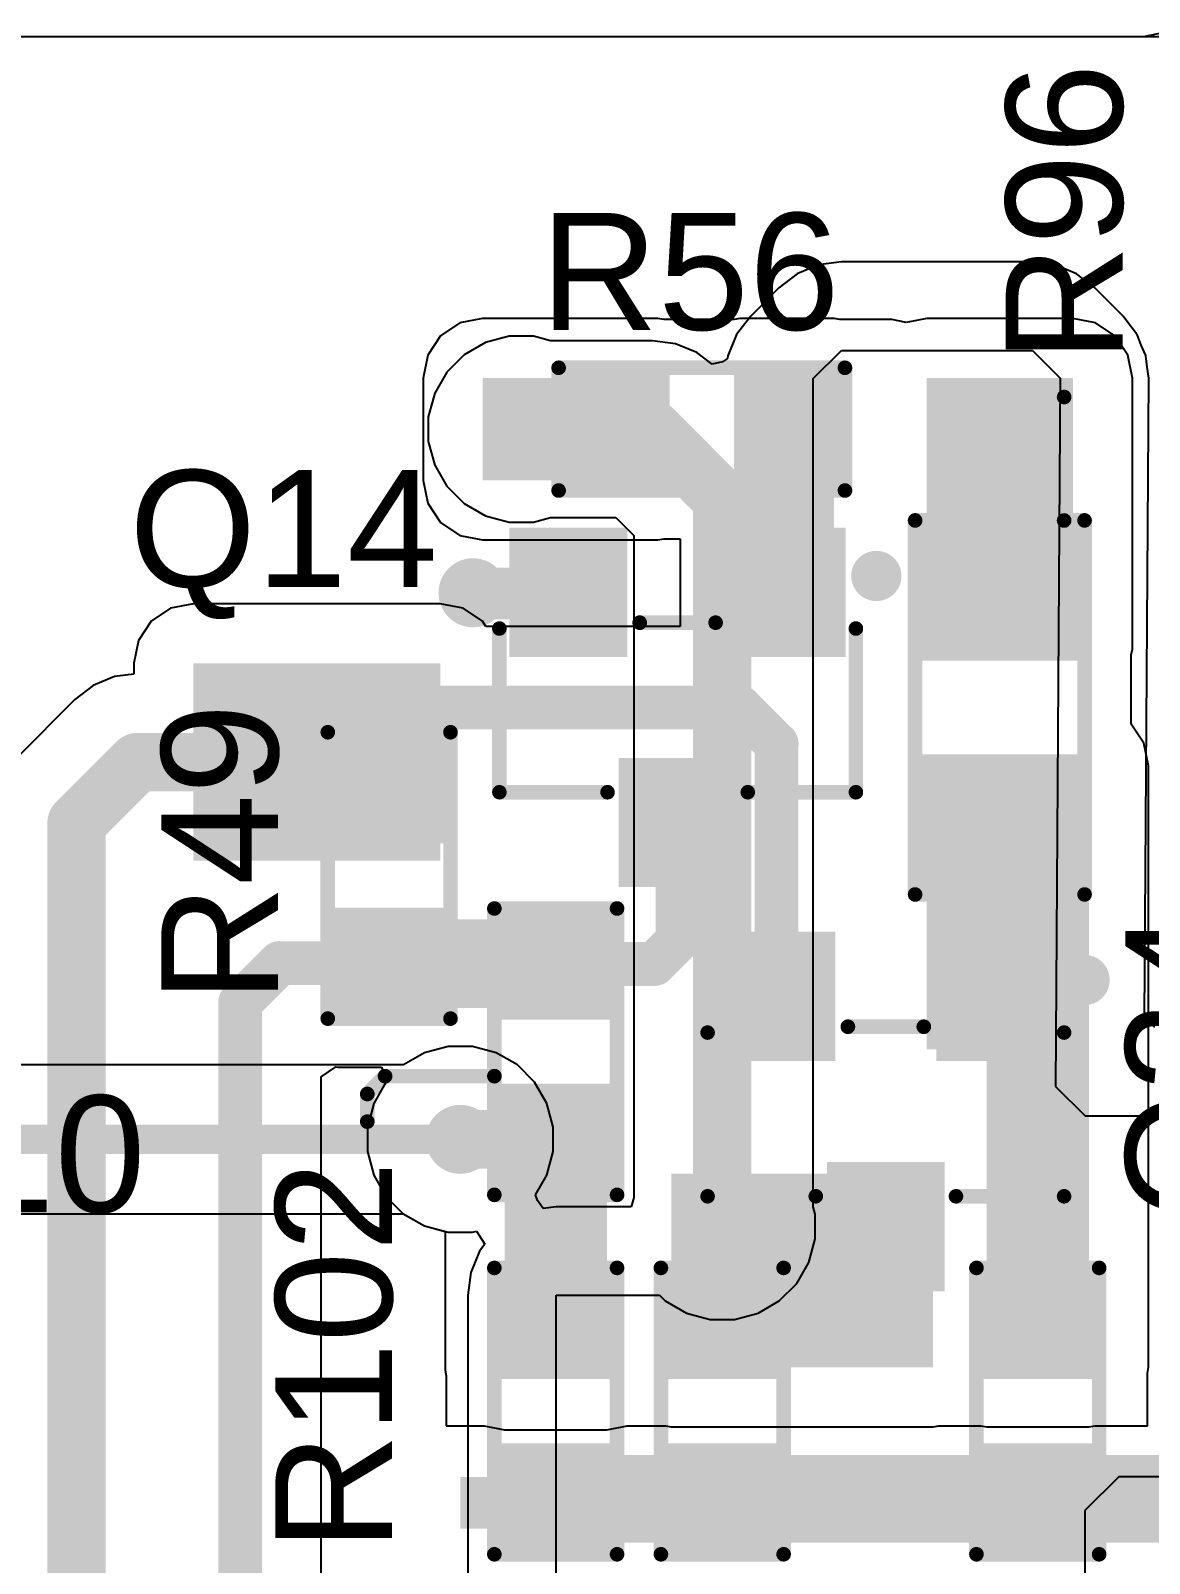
# Model space of a CAD drawing. Header units: millimetres. Extents: x -3 to 5437, y -3 to 5435.
# Drawn here: x 132.82 to 142.55, y 33.75 to 47.08 of the extents above; entities that cross this region are included whole.
import ezdxf

# ---------------------------------------------------------------- set-up
doc = ezdxf.new("R2010")
doc.units = ezdxf.units.MM
for name, color, linetype in [('BottomLayer', 5, 'Continuous'), ('BottomSolder', 6, 'Continuous'), ('TopLayer', 1, 'Continuous'), ('TopOverlay', 2, 'Continuous'), ('TopPaste', 8, 'Continuous'), ('TopSolder', 216, 'Continuous'), ('ViaHoleLayer', 16, 'Continuous')]:
    doc.layers.add(name, color=color, linetype=linetype)
doc.styles.add('Arial', font='', dxfattribs={"height": 0.2})
doc.styles.get('Arial').set_extended_font_data('Arial')

# ---------------------------------------------------------------- blocks, each defined once
blk = doc.blocks.new('SOT_23_122')
at = {"layer": 'TopLayer'}
for points in [[(-0.41, 1.46), (0.41, 1.46), (0.41, 0.54), (-0.41, 0.54)], [(-1.36, -0.54), (-0.54, -0.54), (-0.54, -1.46), (-1.36, -1.46)], [(0.54, -0.54), (1.36, -0.54), (1.36, -1.46), (0.54, -1.46)]]:
    blk.add_hatch(color=1, dxfattribs=at).paths.add_polyline_path(points)
at = {"layer": 'TopPaste'}
for points in [[(-0.41, 1.46), (0.41, 1.46), (0.41, 0.54), (-0.41, 0.54)], [(-1.36, -0.54), (-0.54, -0.54), (-0.54, -1.46), (-1.36, -1.46)], [(0.54, -0.54), (1.36, -0.54), (1.36, -1.46), (0.54, -1.46)]]:
    blk.add_hatch(color=8, dxfattribs=at).paths.add_polyline_path(points)
at = {"layer": 'TopSolder'}
for points in [[(-0.512, 1.562), (0.512, 1.562), (0.512, 0.438), (-0.512, 0.438)], [(-1.462, -0.438), (-0.438, -0.438), (-0.438, -1.562), (-1.462, -1.562)], [(0.438, -0.438), (1.462, -0.438), (1.462, -1.562), (0.438, -1.562)]]:
    blk.add_hatch(color=216, dxfattribs=at).paths.add_polyline_path(points)
at = {"layer": 'TopOverlay', "const_width": 0.127}
for points in [[(-1.549, 0.737), (-1.549, -0.686)], [(-0.61, 0.737), (-1.549, 0.737)], [(1.549, 0.737), (0.61, 0.737)], [(1.549, 0.737), (1.549, -0.686)], [(0.33, -0.737), (-0.33, -0.737)]]:
    blk.add_lwpolyline(points, dxfattribs=at)
at = {"layer": 'TopOverlay'}
for points, const_width in [([(-1.581, 0.737, 1), (-1.518, 0.737, 1)], 0.0635), ([(-1.581, 0.737, 1), (-1.518, 0.737, 1)], 0.0635), ([(-0.641, 0.737, 1), (-0.578, 0.737, 1)], 0.0635), ([(0.578, 0.737, 1), (0.641, 0.737, 1)], 0.0635), ([(1.518, 0.737, 1), (1.581, 0.737, 1)], 0.0635), ([(1.518, 0.737, 1), (1.581, 0.737, 1)], 0.0635), ([(-1.581, -0.686, 1), (-1.518, -0.686, 1)], 0.0635), ([(1.518, -0.686, 1), (1.581, -0.686, 1)], 0.0635), ([(-0.362, -0.737, 1), (-0.298, -0.737, 1)], 0.0635), ([(0.298, -0.737, 1), (0.362, -0.737, 1)], 0.0635), ([(-1.636, -1.143, 1), (-1.819, -1.143, 1)], 0.254), ([(-1.882, -1.143, 1), (-1.755, -1.143, 1)], 0.127), ([(-1.699, -1.143, 1), (-1.572, -1.143, 1)], 0.127)]:
    blk.add_lwpolyline(points, format="xyb", close=True, dxfattribs=dict(at, const_width=const_width))
blk = doc.blocks.new('RES_0603_293')
at = {"layer": 'TopLayer'}
for points in [[(-0.381, 0.4445), (-0.381, -0.4445), (-1.143, -0.4445), (-1.143, 0.4445)], [(1.143, 0.4445), (1.143, -0.4445), (0.381, -0.4445), (0.381, 0.4445)]]:
    blk.add_hatch(color=1, dxfattribs=at).paths.add_polyline_path(points)
at = {"layer": 'TopPaste'}
for points in [[(-0.381, 0.4445), (-0.381, -0.4445), (-1.143, -0.4445), (-1.143, 0.4445)], [(1.143, 0.4445), (1.143, -0.4445), (0.381, -0.4445), (0.381, 0.4445)]]:
    blk.add_hatch(color=8, dxfattribs=at).paths.add_polyline_path(points)
at = {"layer": 'TopSolder'}
for points in [[(-0.2794, 0.5461), (-0.2794, -0.5461), (-1.2446, -0.5461), (-1.2446, 0.5461)], [(1.2446, 0.5461), (1.2446, -0.5461), (0.2794, -0.5461), (0.2794, 0.5461)]]:
    blk.add_hatch(color=216, dxfattribs=at).paths.add_polyline_path(points)
at = {"layer": 'TopOverlay', "const_width": 0.127}
for points in [[(-1.2446, 0.5334), (-1.2446, -0.5334)], [(-1.2446, 0.5334), (1.2446, 0.5334)], [(1.2446, 0.5334), (1.2446, -0.5334)], [(-1.2446, -0.5334), (1.2446, -0.5334)]]:
    blk.add_lwpolyline(points, dxfattribs=at)
at = {"layer": 'TopOverlay', "const_width": 0.0635}
for points in [[(-1.27635, 0.5334, 1), (-1.21285, 0.5334, 1)], [(-1.27635, 0.5334, 1), (-1.21285, 0.5334, 1)], [(1.21285, 0.5334, 1), (1.27635, 0.5334, 1)], [(1.21285, 0.5334, 1), (1.27635, 0.5334, 1)], [(-1.27635, -0.5334, 1), (-1.21285, -0.5334, 1)], [(-1.27635, -0.5334, 1), (-1.21285, -0.5334, 1)], [(1.21285, -0.5334, 1), (1.27635, -0.5334, 1)], [(1.21285, -0.5334, 1), (1.27635, -0.5334, 1)]]:
    blk.add_lwpolyline(points, format="xyb", close=True, dxfattribs=at)
blk = doc.blocks.new('RES_0603_297')
at = {"layer": 'TopLayer'}
for points in [[(-0.381, 0.4445), (-0.381, -0.4445), (-1.143, -0.4445), (-1.143, 0.4445)], [(1.143, 0.4445), (1.143, -0.4445), (0.381, -0.4445), (0.381, 0.4445)]]:
    blk.add_hatch(color=1, dxfattribs=at).paths.add_polyline_path(points)
at = {"layer": 'TopPaste'}
for points in [[(-0.381, 0.4445), (-0.381, -0.4445), (-1.143, -0.4445), (-1.143, 0.4445)], [(1.143, 0.4445), (1.143, -0.4445), (0.381, -0.4445), (0.381, 0.4445)]]:
    blk.add_hatch(color=8, dxfattribs=at).paths.add_polyline_path(points)
at = {"layer": 'TopSolder'}
for points in [[(-0.2794, 0.5461), (-0.2794, -0.5461), (-1.2446, -0.5461), (-1.2446, 0.5461)], [(1.2446, 0.5461), (1.2446, -0.5461), (0.2794, -0.5461), (0.2794, 0.5461)]]:
    blk.add_hatch(color=216, dxfattribs=at).paths.add_polyline_path(points)
at = {"layer": 'TopOverlay', "const_width": 0.127}
for points in [[(-1.2446, -0.5334), (-1.2446, 0.5334)], [(1.2446, 0.5334), (-1.2446, 0.5334)], [(1.2446, -0.5334), (1.2446, 0.5334)], [(1.2446, -0.5334), (-1.2446, -0.5334)]]:
    blk.add_lwpolyline(points, dxfattribs=at)
at = {"layer": 'TopOverlay', "const_width": 0.0635}
for points in [[(-1.27635, 0.5334, 1), (-1.21285, 0.5334, 1)], [(-1.27635, 0.5334, 1), (-1.21285, 0.5334, 1)], [(1.21285, 0.5334, 1), (1.27635, 0.5334, 1)], [(1.21285, 0.5334, 1), (1.27635, 0.5334, 1)], [(-1.27635, -0.5334, 1), (-1.21285, -0.5334, 1)], [(-1.27635, -0.5334, 1), (-1.21285, -0.5334, 1)], [(1.21285, -0.5334, 1), (1.27635, -0.5334, 1)], [(1.21285, -0.5334, 1), (1.27635, -0.5334, 1)]]:
    blk.add_lwpolyline(points, format="xyb", close=True, dxfattribs=at)
blk = doc.blocks.new('RES_0805_299')
at = {"layer": 'TopLayer'}
for points in [[(-1.524, 0.635), (-0.508, 0.635), (-0.508, -0.635), (-1.524, -0.635)], [(0.508, 0.635), (1.524, 0.635), (1.524, -0.635), (0.508, -0.635)]]:
    blk.add_hatch(color=1, dxfattribs=at).paths.add_polyline_path(points)
at = {"layer": 'TopPaste'}
for points in [[(-1.524, 0.635), (-0.508, 0.635), (-0.508, -0.635), (-1.524, -0.635)], [(0.508, 0.635), (1.524, 0.635), (1.524, -0.635), (0.508, -0.635)]]:
    blk.add_hatch(color=8, dxfattribs=at).paths.add_polyline_path(points)
at = {"layer": 'TopSolder'}
for points in [[(-1.6256, 0.7366), (-0.4064, 0.7366), (-0.4064, -0.7366), (-1.6256, -0.7366)], [(0.4064, 0.7366), (1.6256, 0.7366), (1.6256, -0.7366), (0.4064, -0.7366)]]:
    blk.add_hatch(color=216, dxfattribs=at).paths.add_polyline_path(points)
at = {"layer": 'TopOverlay', "const_width": 0.127}
for points in [[(-1.6256, 0.7366), (1.6256, 0.7366)], [(-1.6256, 0.7366), (-1.6256, -0.7366)], [(1.6256, 0.7366), (1.6256, -0.7366)], [(-1.6256, -0.7366), (1.6256, -0.7366)]]:
    blk.add_lwpolyline(points, dxfattribs=at)
at = {"layer": 'TopOverlay', "const_width": 0.0635}
for points in [[(-1.65735, 0.7366, 1), (-1.59385, 0.7366, 1)], [(-1.65735, 0.7366, 1), (-1.59385, 0.7366, 1)], [(1.59385, 0.7366, 1), (1.65735, 0.7366, 1)], [(1.59385, 0.7366, 1), (1.65735, 0.7366, 1)], [(-1.65735, -0.7366, 1), (-1.59385, -0.7366, 1)], [(-1.65735, -0.7366, 1), (-1.59385, -0.7366, 1)], [(1.59385, -0.7366, 1), (1.65735, -0.7366, 1)], [(1.59385, -0.7366, 1), (1.65735, -0.7366, 1)]]:
    blk.add_lwpolyline(points, format="xyb", close=True, dxfattribs=at)
blk = doc.blocks.new('RES_0603_303')
at = {"layer": 'TopLayer'}
for points in [[(-0.381, 0.4445), (-0.381, -0.4445), (-1.143, -0.4445), (-1.143, 0.4445)], [(1.143, 0.4445), (1.143, -0.4445), (0.381, -0.4445), (0.381, 0.4445)]]:
    blk.add_hatch(color=1, dxfattribs=at).paths.add_polyline_path(points)
at = {"layer": 'TopPaste'}
for points in [[(-0.381, 0.4445), (-0.381, -0.4445), (-1.143, -0.4445), (-1.143, 0.4445)], [(1.143, 0.4445), (1.143, -0.4445), (0.381, -0.4445), (0.381, 0.4445)]]:
    blk.add_hatch(color=8, dxfattribs=at).paths.add_polyline_path(points)
at = {"layer": 'TopSolder'}
for points in [[(-0.2794, 0.5461), (-0.2794, -0.5461), (-1.2446, -0.5461), (-1.2446, 0.5461)], [(1.2446, 0.5461), (1.2446, -0.5461), (0.2794, -0.5461), (0.2794, 0.5461)]]:
    blk.add_hatch(color=216, dxfattribs=at).paths.add_polyline_path(points)
at = {"layer": 'TopOverlay', "const_width": 0.127}
for points in [[(-1.2446, 0.5334), (-1.2446, -0.5334)], [(-1.2446, 0.5334), (1.2446, 0.5334)], [(1.2446, 0.5334), (1.2446, -0.5334)], [(-1.2446, -0.5334), (1.2446, -0.5334)]]:
    blk.add_lwpolyline(points, dxfattribs=at)
at = {"layer": 'TopOverlay', "const_width": 0.0635}
for points in [[(-1.27635, 0.5334, 1), (-1.21285, 0.5334, 1)], [(-1.27635, 0.5334, 1), (-1.21285, 0.5334, 1)], [(1.21285, 0.5334, 1), (1.27635, 0.5334, 1)], [(1.21285, 0.5334, 1), (1.27635, 0.5334, 1)], [(-1.27635, -0.5334, 1), (-1.21285, -0.5334, 1)], [(-1.27635, -0.5334, 1), (-1.21285, -0.5334, 1)], [(1.21285, -0.5334, 1), (1.27635, -0.5334, 1)], [(1.21285, -0.5334, 1), (1.27635, -0.5334, 1)]]:
    blk.add_lwpolyline(points, format="xyb", close=True, dxfattribs=at)
blk = doc.blocks.new('RES_0603_307')
at = {"layer": 'TopLayer'}
for points in [[(-0.381, 0.4445), (-0.381, -0.4445), (-1.143, -0.4445), (-1.143, 0.4445)], [(1.143, 0.4445), (1.143, -0.4445), (0.381, -0.4445), (0.381, 0.4445)]]:
    blk.add_hatch(color=1, dxfattribs=at).paths.add_polyline_path(points)
at = {"layer": 'TopPaste'}
for points in [[(-0.381, 0.4445), (-0.381, -0.4445), (-1.143, -0.4445), (-1.143, 0.4445)], [(1.143, 0.4445), (1.143, -0.4445), (0.381, -0.4445), (0.381, 0.4445)]]:
    blk.add_hatch(color=8, dxfattribs=at).paths.add_polyline_path(points)
at = {"layer": 'TopSolder'}
for points in [[(-0.2794, 0.5461), (-0.2794, -0.5461), (-1.2446, -0.5461), (-1.2446, 0.5461)], [(1.2446, 0.5461), (1.2446, -0.5461), (0.2794, -0.5461), (0.2794, 0.5461)]]:
    blk.add_hatch(color=216, dxfattribs=at).paths.add_polyline_path(points)
at = {"layer": 'TopOverlay', "const_width": 0.127}
for points in [[(-1.2446, 0.5334), (-1.2446, -0.5334)], [(-1.2446, 0.5334), (1.2446, 0.5334)], [(1.2446, 0.5334), (1.2446, -0.5334)], [(-1.2446, -0.5334), (1.2446, -0.5334)]]:
    blk.add_lwpolyline(points, dxfattribs=at)
at = {"layer": 'TopOverlay', "const_width": 0.0635}
for points in [[(-1.27635, 0.5334, 1), (-1.21285, 0.5334, 1)], [(-1.27635, 0.5334, 1), (-1.21285, 0.5334, 1)], [(1.21285, 0.5334, 1), (1.27635, 0.5334, 1)], [(1.21285, 0.5334, 1), (1.27635, 0.5334, 1)], [(-1.27635, -0.5334, 1), (-1.21285, -0.5334, 1)], [(-1.27635, -0.5334, 1), (-1.21285, -0.5334, 1)], [(1.21285, -0.5334, 1), (1.27635, -0.5334, 1)], [(1.21285, -0.5334, 1), (1.27635, -0.5334, 1)]]:
    blk.add_lwpolyline(points, format="xyb", close=True, dxfattribs=at)
blk = doc.blocks.new('SOT_23_322')
at = {"layer": 'TopLayer'}
for points in [[(-0.41, 1.46), (0.41, 1.46), (0.41, 0.54), (-0.41, 0.54)], [(-1.36, -0.54), (-0.54, -0.54), (-0.54, -1.46), (-1.36, -1.46)], [(0.54, -0.54), (1.36, -0.54), (1.36, -1.46), (0.54, -1.46)]]:
    blk.add_hatch(color=1, dxfattribs=at).paths.add_polyline_path(points)
at = {"layer": 'TopPaste'}
for points in [[(-0.41, 1.46), (0.41, 1.46), (0.41, 0.54), (-0.41, 0.54)], [(-1.36, -0.54), (-0.54, -0.54), (-0.54, -1.46), (-1.36, -1.46)], [(0.54, -0.54), (1.36, -0.54), (1.36, -1.46), (0.54, -1.46)]]:
    blk.add_hatch(color=8, dxfattribs=at).paths.add_polyline_path(points)
at = {"layer": 'TopSolder'}
for points in [[(-0.512, 1.562), (0.512, 1.562), (0.512, 0.438), (-0.512, 0.438)], [(-1.462, -0.438), (-0.438, -0.438), (-0.438, -1.562), (-1.462, -1.562)], [(0.438, -0.438), (1.462, -0.438), (1.462, -1.562), (0.438, -1.562)]]:
    blk.add_hatch(color=216, dxfattribs=at).paths.add_polyline_path(points)
at = {"layer": 'TopOverlay', "const_width": 0.127}
for points in [[(-0.61, 0.737), (-1.549, 0.737)], [(-1.549, 0.737), (-1.549, -0.686)], [(1.549, 0.737), (0.61, 0.737)], [(1.549, 0.737), (1.549, -0.686)], [(0.33, -0.737), (-0.33, -0.737)]]:
    blk.add_lwpolyline(points, dxfattribs=at)
at = {"layer": 'TopOverlay'}
for points, const_width in [([(-1.581, 0.737, 1), (-1.518, 0.737, 1)], 0.0635), ([(-1.581, 0.737, 1), (-1.518, 0.737, 1)], 0.0635), ([(-0.641, 0.737, 1), (-0.578, 0.737, 1)], 0.0635), ([(0.578, 0.737, 1), (0.641, 0.737, 1)], 0.0635), ([(1.518, 0.737, 1), (1.581, 0.737, 1)], 0.0635), ([(1.518, 0.737, 1), (1.581, 0.737, 1)], 0.0635), ([(-1.581, -0.686, 1), (-1.518, -0.686, 1)], 0.0635), ([(1.518, -0.686, 1), (1.581, -0.686, 1)], 0.0635), ([(-0.362, -0.737, 1), (-0.298, -0.737, 1)], 0.0635), ([(0.298, -0.737, 1), (0.362, -0.737, 1)], 0.0635), ([(-1.636, -1.143, 1), (-1.819, -1.143, 1)], 0.254), ([(-1.882, -1.143, 1), (-1.755, -1.143, 1)], 0.127), ([(-1.699, -1.143, 1), (-1.572, -1.143, 1)], 0.127)]:
    blk.add_lwpolyline(points, format="xyb", close=True, dxfattribs=dict(at, const_width=const_width))
blk = doc.blocks.new('RES_0603_425')
at = {"layer": 'TopLayer'}
for points in [[(-0.381, 0.4445), (-0.381, -0.4445), (-1.143, -0.4445), (-1.143, 0.4445)], [(1.143, 0.4445), (1.143, -0.4445), (0.381, -0.4445), (0.381, 0.4445)]]:
    blk.add_hatch(color=1, dxfattribs=at).paths.add_polyline_path(points)
at = {"layer": 'TopPaste'}
for points in [[(-0.381, 0.4445), (-0.381, -0.4445), (-1.143, -0.4445), (-1.143, 0.4445)], [(1.143, 0.4445), (1.143, -0.4445), (0.381, -0.4445), (0.381, 0.4445)]]:
    blk.add_hatch(color=8, dxfattribs=at).paths.add_polyline_path(points)
at = {"layer": 'TopSolder'}
for points in [[(-0.2794, 0.5461), (-0.2794, -0.5461), (-1.2446, -0.5461), (-1.2446, 0.5461)], [(1.2446, 0.5461), (1.2446, -0.5461), (0.2794, -0.5461), (0.2794, 0.5461)]]:
    blk.add_hatch(color=216, dxfattribs=at).paths.add_polyline_path(points)
at = {"layer": 'TopOverlay', "const_width": 0.127}
for points in [[(1.2446, 0.5334), (-1.2446, 0.5334)], [(-1.2446, 0.5334), (-1.2446, -0.5334)], [(1.2446, 0.5334), (1.2446, -0.5334)], [(1.2446, -0.5334), (-1.2446, -0.5334)]]:
    blk.add_lwpolyline(points, dxfattribs=at)
at = {"layer": 'TopOverlay', "const_width": 0.0635}
for points in [[(-1.27635, 0.5334, 1), (-1.21285, 0.5334, 1)], [(-1.27635, 0.5334, 1), (-1.21285, 0.5334, 1)], [(1.21285, 0.5334, 1), (1.27635, 0.5334, 1)], [(1.21285, 0.5334, 1), (1.27635, 0.5334, 1)], [(-1.27635, -0.5334, 1), (-1.21285, -0.5334, 1)], [(-1.27635, -0.5334, 1), (-1.21285, -0.5334, 1)], [(1.21285, -0.5334, 1), (1.27635, -0.5334, 1)], [(1.21285, -0.5334, 1), (1.27635, -0.5334, 1)]]:
    blk.add_lwpolyline(points, format="xyb", close=True, dxfattribs=at)
blk = doc.blocks.new('RES_0603_432')
at = {"layer": 'TopLayer'}
for points in [[(-0.381, 0.4445), (-0.381, -0.4445), (-1.143, -0.4445), (-1.143, 0.4445)], [(1.143, 0.4445), (1.143, -0.4445), (0.381, -0.4445), (0.381, 0.4445)]]:
    blk.add_hatch(color=1, dxfattribs=at).paths.add_polyline_path(points)
at = {"layer": 'TopPaste'}
for points in [[(-0.381, 0.4445), (-0.381, -0.4445), (-1.143, -0.4445), (-1.143, 0.4445)], [(1.143, 0.4445), (1.143, -0.4445), (0.381, -0.4445), (0.381, 0.4445)]]:
    blk.add_hatch(color=8, dxfattribs=at).paths.add_polyline_path(points)
at = {"layer": 'TopSolder'}
for points in [[(-0.2794, 0.5461), (-0.2794, -0.5461), (-1.2446, -0.5461), (-1.2446, 0.5461)], [(1.2446, 0.5461), (1.2446, -0.5461), (0.2794, -0.5461), (0.2794, 0.5461)]]:
    blk.add_hatch(color=216, dxfattribs=at).paths.add_polyline_path(points)
at = {"layer": 'TopOverlay', "const_width": 0.127}
for points in [[(-1.2446, 0.5334), (1.2446, 0.5334)], [(-1.2446, 0.5334), (-1.2446, -0.5334)], [(1.2446, 0.5334), (1.2446, -0.5334)], [(-1.2446, -0.5334), (1.2446, -0.5334)]]:
    blk.add_lwpolyline(points, dxfattribs=at)
at = {"layer": 'TopOverlay', "const_width": 0.0635}
for points in [[(-1.27635, 0.5334, 1), (-1.21285, 0.5334, 1)], [(-1.27635, 0.5334, 1), (-1.21285, 0.5334, 1)], [(1.21285, 0.5334, 1), (1.27635, 0.5334, 1)], [(1.21285, 0.5334, 1), (1.27635, 0.5334, 1)], [(-1.27635, -0.5334, 1), (-1.21285, -0.5334, 1)], [(-1.27635, -0.5334, 1), (-1.21285, -0.5334, 1)], [(1.21285, -0.5334, 1), (1.27635, -0.5334, 1)], [(1.21285, -0.5334, 1), (1.27635, -0.5334, 1)]]:
    blk.add_lwpolyline(points, format="xyb", close=True, dxfattribs=at)

msp = doc.modelspace()

# ---------------------------------------------------------------- hatches: boundary and pattern name
at = {"layer": 'BottomLayer'}
h = msp.add_hatch(color=5, dxfattribs=at)
edge = h.paths.add_edge_path()
edge.add_arc((137.085, 43.613), 0.3, 0, 360)
h = msp.add_hatch(color=5, dxfattribs=at)
edge = h.paths.add_edge_path()
edge.add_arc((141.246, 43.625), 0.3, 0, 360)
h = msp.add_hatch(color=5, dxfattribs=at)
edge = h.paths.add_edge_path()
edge.add_arc((136.666, 42.191), 0.3, 0, 360)
h = msp.add_hatch(color=5, dxfattribs=at)
edge = h.paths.add_edge_path()
edge.add_arc((136.556, 37.44), 0.3, 0, 360)
h = msp.add_hatch(color=5, dxfattribs=at)
edge = h.paths.add_edge_path()
edge.add_arc((138.833, 36.682), 0.3, 0, 360)
at = {"layer": 'BottomSolder'}
h = msp.add_hatch(color=6, dxfattribs=at)
edge = h.paths.add_edge_path()
edge.add_arc((137.085, 43.613), 0.15, 0, 360)
h = msp.add_hatch(color=6, dxfattribs=at)
edge = h.paths.add_edge_path()
edge.add_arc((141.246, 43.625), 0.15, 0, 360)
h = msp.add_hatch(color=6, dxfattribs=at)
edge = h.paths.add_edge_path()
edge.add_arc((136.666, 42.191), 0.15, 0, 360)
h = msp.add_hatch(color=6, dxfattribs=at)
edge = h.paths.add_edge_path()
edge.add_arc((136.556, 37.44), 0.15, 0, 360)
h = msp.add_hatch(color=6, dxfattribs=at)
edge = h.paths.add_edge_path()
edge.add_arc((138.833, 36.682), 0.15, 0, 360)
at = {"layer": 'TopLayer'}
for points in [[(136.75, 43.168), (138.274, 43.168), (138.274, 44.057), (136.75, 44.057)], [(138.985, 41.734), (139.805, 41.734), (139.805, 44.057), (138.985, 44.057)], [(140.611, 41.702), (141.881, 41.702), (141.881, 44.057), (140.611, 44.057)], [(137.454, 42.409), (136.666, 42.409), (136.666, 41.959), (137.454, 41.959)], [(134.236, 39.861), (136.382, 39.861), (136.382, 41.578), (134.236, 41.578)], [(134.236, 39.861), (136.382, 39.861), (136.382, 41.283), (134.236, 41.283)], [(135.479, 40.107), (136.382, 40.107), (136.382, 41.276), (135.479, 41.276)], [(140.611, 38.222), (141.881, 38.222), (141.881, 40.686), (140.611, 40.686)], [(141.132, 35.459), (142.021, 35.459), (142.021, 40.686), (141.132, 40.686)], [(135.493, 38.583), (137.83, 38.583), (137.83, 39.353), (135.493, 39.353)], [(136.941, 35.434), (137.83, 35.434), (137.83, 37.821), (136.941, 37.821)], [(138.389, 35.459), (140.665, 35.459), (140.665, 37.142), (138.389, 37.142)], [(136.941, 33.935), (145.424, 33.935), (145.424, 34.697), (136.941, 34.697)], [(137.344, 34.506), (136.556, 34.506), (136.556, 34.056), (137.344, 34.056)]]:
    msp.add_hatch(color=1, dxfattribs=at).paths.add_polyline_path(points)
h = msp.add_hatch(color=1, dxfattribs=at)
edge = h.paths.add_edge_path()
edge.add_arc((137.085, 43.613), 0.3, 0, 360)
h = msp.add_hatch(color=1, dxfattribs=at)
edge = h.paths.add_edge_path()
edge.add_arc((141.246, 43.625), 0.3, 0, 360)
h = msp.add_hatch(color=1, dxfattribs=at)
edge = h.paths.add_edge_path()
edge.add_arc((136.666, 42.191), 0.3, 0, 360)
h = msp.add_hatch(color=1, dxfattribs=at)
edge = h.paths.add_edge_path()
edge.add_arc((136.556, 37.44), 0.3, 0, 360)
h = msp.add_hatch(color=1, dxfattribs=at)
edge = h.paths.add_edge_path()
edge.add_arc((138.833, 36.682), 0.3, 0, 360)
at = {"layer": 'TopSolder'}
h = msp.add_hatch(color=216, dxfattribs=at)
edge = h.paths.add_edge_path()
edge.add_arc((137.085, 43.613), 0.15, 0, 360)
h = msp.add_hatch(color=216, dxfattribs=at)
edge = h.paths.add_edge_path()
edge.add_arc((141.246, 43.625), 0.15, 0, 360)
h = msp.add_hatch(color=216, dxfattribs=at)
edge = h.paths.add_edge_path()
edge.add_arc((136.666, 42.191), 0.15, 0, 360)
h = msp.add_hatch(color=216, dxfattribs=at)
edge = h.paths.add_edge_path()
edge.add_arc((136.556, 37.44), 0.15, 0, 360)
h = msp.add_hatch(color=216, dxfattribs=at)
edge = h.paths.add_edge_path()
edge.add_arc((138.833, 36.682), 0.15, 0, 360)
at = {"layer": 'ViaHoleLayer'}
h = msp.add_hatch(color=16, dxfattribs=at)
edge = h.paths.add_edge_path()
edge.add_arc((137.085, 43.613), 0.15, 0, 360)
h = msp.add_hatch(color=16, dxfattribs=at)
edge = h.paths.add_edge_path()
edge.add_arc((141.246, 43.625), 0.15, 0, 360)
h = msp.add_hatch(color=16, dxfattribs=at)
edge = h.paths.add_edge_path()
edge.add_arc((136.666, 42.191), 0.15, 0, 360)
h = msp.add_hatch(color=16, dxfattribs=at)
edge = h.paths.add_edge_path()
edge.add_arc((136.556, 37.44), 0.15, 0, 360)
h = msp.add_hatch(color=16, dxfattribs=at)
edge = h.paths.add_edge_path()
edge.add_arc((138.833, 36.682), 0.15, 0, 360)

# ---------------------------------------------------------------- linework, layer by layer
at = {"layer": 'BottomLayer'}
for p, q in [((127.179, 47.026), (143.822, 47.026)), ((139.67, 45.04), (139.485, 44.963)), ((139.869, 45.066), (139.67, 45.04)), ((141.529, 45.066), (139.869, 45.066)), ((141.728, 45.04), (141.529, 45.066)), ((141.913, 44.963), (141.728, 45.04)), ((139.485, 44.963), (139.326, 44.841)), ((142.072, 44.841), (141.913, 44.963)), ((139.326, 44.841), (139.08, 44.595)), ((142.315, 44.598), (142.072, 44.841)), ((139.08, 44.595), (138.958, 44.436)), ((142.316, 44.596), (142.315, 44.598)), ((142.318, 44.595), (142.316, 44.596)), ((142.377, 44.517), (142.318, 44.595)), ((142.437, 44.439), (142.377, 44.517)), ((136.774, 44.366), (136.589, 44.259)), ((136.979, 44.421), (136.774, 44.366)), ((137.192, 44.421), (136.979, 44.421)), ((137.339, 44.381), (137.192, 44.421)), ((138.227, 44.381), (137.339, 44.381)), ((138.426, 44.355), (138.227, 44.381)), ((138.958, 44.436), (138.881, 44.251)), ((142.438, 44.437), (142.437, 44.439)), ((142.44, 44.435), (142.438, 44.437)), ((142.476, 44.344), (142.44, 44.435)), ((136.589, 44.259), (136.439, 44.109)), ((138.611, 44.278), (138.426, 44.355)), ((138.744, 44.177), (138.611, 44.278)), ((138.881, 44.251), (138.878, 44.228)), ((139.624, 44.052), (139.869, 44.298)), ((139.869, 44.298), (141.529, 44.298)), ((141.529, 44.298), (141.771, 44.055)), ((142.514, 44.254), (142.476, 44.344)), ((142.514, 44.251), (142.514, 44.254)), ((142.515, 44.249), (142.514, 44.251)), ((142.527, 44.152), (142.515, 44.249)), ((136.439, 44.109), (136.333, 43.925)), ((138.834, 44.198), (138.744, 44.177)), ((138.878, 44.228), (138.834, 44.198)), ((142.54, 44.055), (142.527, 44.152)), ((139.624, 38.262), (139.624, 44.052)), ((141.771, 44.055), (141.731, 37.9)), ((142.503, 38.501), (142.54, 44.05)), ((142.54, 44.052), (142.54, 44.055)), ((142.54, 44.05), (142.54, 44.052)), ((136.333, 43.925), (136.277, 43.719)), ((136.277, 43.719), (136.277, 43.506)), ((136.277, 43.506), (136.333, 43.301)), ((136.333, 43.301), (136.439, 43.117)), ((136.439, 43.117), (136.589, 42.966)), ((136.589, 42.966), (136.774, 42.86)), ((136.774, 42.86), (136.979, 42.805)), ((136.979, 42.805), (137.192, 42.805)), ((137.192, 42.805), (137.339, 42.844)), ((137.339, 42.844), (137.908, 42.844)), ((137.908, 42.844), (138.064, 42.688)), ((138.064, 42.688), (138.064, 36.936)), ((142.593, 38.411), (142.503, 38.501)), ((136.449, 38.248), (136.244, 38.193)), ((136.662, 38.248), (136.449, 38.248)), ((136.868, 38.193), (136.662, 38.248)), ((139.624, 36.853), (139.624, 38.262)), ((136.244, 38.193), (136.061, 38.088)), ((137.052, 38.087), (136.868, 38.193)), ((136.061, 38.088), (132.568, 38.088)), ((137.202, 37.937), (137.052, 38.087)), ((137.309, 37.752), (137.202, 37.937)), ((141.731, 37.9), (141.988, 37.643)), ((137.364, 37.547), (137.309, 37.752)), ((141.988, 37.643), (146.711, 37.643)), ((137.364, 37.334), (137.364, 37.547)), ((137.309, 37.129), (137.364, 37.334)), ((137.21, 36.958), (137.309, 37.129)), ((137.228, 36.908), (137.21, 36.958)), ((137.276, 36.838), (137.228, 36.908)), ((138.064, 36.936), (138.042, 36.853)), ((132.509, 36.793), (136.061, 36.793)), ((136.061, 36.793), (136.244, 36.688)), ((137.389, 36.853), (137.276, 36.838)), ((138.042, 36.853), (137.389, 36.853)), ((139.641, 36.789), (139.624, 36.853)), ((139.641, 36.576), (139.641, 36.789)), ((136.244, 36.688), (136.449, 36.632)), ((136.662, 36.632), (136.695, 36.641)), ((136.695, 36.641), (136.77, 36.53)), ((136.449, 36.632), (136.662, 36.632)), ((136.77, 36.53), (136.723, 36.469)), ((139.586, 36.37), (139.641, 36.576)), ((136.723, 36.469), (136.646, 36.284)), ((139.48, 36.186), (139.586, 36.37)), ((136.646, 36.284), (136.62, 36.085)), ((139.329, 36.036), (139.48, 36.186)), ((136.62, 36.085), (136.62, 24.16)), ((137.389, 13.741), (137.389, 36.085)), ((137.389, 36.085), (138.288, 36.085)), ((138.288, 36.085), (138.337, 36.036)), ((138.337, 36.036), (138.521, 35.929)), ((139.145, 35.929), (139.329, 36.036)), ((138.521, 35.929), (138.727, 35.874)), ((138.727, 35.874), (138.939, 35.874)), ((138.939, 35.874), (139.145, 35.929)), ((142.28, 34.508), (141.986, 34.214)), ((146.67, 34.508), (142.28, 34.508)), ((141.986, 34.214), (141.986, 19.251))]:
    msp.add_line(p, q, dxfattribs=at)
for points, const_width in [([(137.085, 43.613), (138.227, 43.613)], 0.508), ([(138.227, 43.613), (138.833, 43.006)], 0.508), ([(138.833, 36.682), (138.833, 43.006)], 0.508), ([(132.3, 37.44), (136.556, 37.44)], 0.254)]:
    msp.add_lwpolyline(points, dxfattribs=dict(at, const_width=const_width))
for points, const_width in [([(136.958, 43.613, 1), (137.212, 43.613, 1)], 0.254), ([(138.1, 43.613, 1), (138.354, 43.613, 1)], 0.254), ([(138.1, 43.613, 1), (138.354, 43.613, 1)], 0.254), ([(138.706, 43.006, 1), (138.96, 43.006, 1)], 0.254), ([(138.706, 43.006, 1), (138.96, 43.006, 1)], 0.254), ([(136.492, 37.44, 1), (136.619, 37.44, 1)], 0.127), ([(138.706, 36.682, 1), (138.96, 36.682, 1)], 0.254)]:
    msp.add_lwpolyline(points, format="xyb", close=True, dxfattribs=dict(at, const_width=const_width))
at = {"layer": 'TopLayer'}
for p, q in [((106.374, 47.027), (142.498, 47.027)), ((142.498, 47.027), (142.746, 47.077)), ((136.552, 44.536), (136.384, 44.423)), ((136.75, 44.575), (136.552, 44.536)), ((138.274, 44.575), (136.75, 44.575)), ((138.324, 44.565), (138.274, 44.575)), ((138.935, 44.565), (138.324, 44.565)), ((138.985, 44.575), (138.935, 44.565)), ((139.805, 44.575), (138.985, 44.575)), ((139.855, 44.565), (139.805, 44.575)), ((140.306, 44.565), (139.855, 44.565)), ((140.433, 44.54), (140.306, 44.565)), ((140.306, 44.565), (140.306, 44.565)), ((140.611, 44.575), (140.433, 44.54)), ((141.881, 44.575), (140.611, 44.575)), ((142.079, 44.536), (141.881, 44.575)), ((142.247, 44.423), (142.079, 44.536)), ((136.384, 44.423), (136.272, 44.255)), ((142.36, 44.255), (142.247, 44.423)), ((136.272, 44.255), (136.232, 44.057)), ((142.399, 44.057), (142.36, 44.255)), ((136.232, 44.057), (136.232, 43.168)), ((142.399, 41.702), (142.399, 44.057)), ((136.232, 43.168), (136.272, 42.97)), ((136.272, 42.97), (136.384, 42.802)), ((136.384, 42.802), (136.552, 42.69)), ((136.552, 42.69), (136.75, 42.65)), ((136.75, 42.65), (138.274, 42.65)), ((138.274, 42.65), (138.324, 42.66)), ((138.324, 42.66), (138.467, 42.66)), ((138.467, 42.66), (138.467, 41.898)), ((134.037, 42.056), (133.869, 41.944)), ((134.236, 42.096), (134.037, 42.056)), ((136.382, 42.096), (134.236, 42.096)), ((136.58, 42.056), (136.382, 42.096)), ((136.748, 41.944), (136.58, 42.056)), ((133.869, 41.944), (133.757, 41.776)), ((136.779, 41.898), (136.748, 41.944)), ((138.467, 41.898), (136.779, 41.898)), ((133.757, 41.776), (133.718, 41.578)), ((142.389, 41.652), (142.399, 41.702)), ((133.718, 41.578), (133.718, 41.484)), ((142.389, 41.049), (142.389, 41.652)), ((133.549, 41.462), (133.364, 41.385)), ((133.718, 41.484), (133.549, 41.462)), ((133.364, 41.385), (133.204, 41.263)), ((133.204, 41.263), (132.699, 40.757)), ((133.204, 41.263), (133.204, 41.263)), ((142.499, 40.884), (142.389, 41.049)), ((142.539, 40.686), (142.499, 40.884)), ((142.539, 35.459), (142.539, 40.686)), ((135.347, 37.982), (135.474, 38.069)), ((135.347, 32.951), (135.347, 37.982)), ((135.474, 38.069), (135.493, 38.066)), ((135.493, 38.066), (135.872, 38.066)), ((135.872, 38.066), (135.921, 37.948)), ((135.909, 37.937), (135.803, 37.752)), ((135.921, 37.948), (135.909, 37.937)), ((135.803, 37.752), (135.748, 37.547)), ((135.748, 37.547), (135.748, 37.334)), ((135.748, 37.334), (135.803, 37.129)), ((135.803, 37.129), (135.909, 36.944)), ((135.909, 36.944), (136.06, 36.794)), ((136.06, 36.794), (136.244, 36.688)), ((136.244, 36.688), (136.423, 36.64)), ((136.423, 36.64), (136.423, 35.434)), ((142.529, 35.409), (142.539, 35.459)), ((136.423, 35.434), (136.433, 35.384)), ((136.433, 35.384), (136.433, 34.951)), ((142.529, 34.951), (142.529, 35.409)), ((136.433, 34.951), (136.763, 34.951)), ((136.763, 34.951), (136.941, 34.916)), ((136.941, 34.916), (137.83, 34.916)), ((137.83, 34.916), (138.007, 34.951)), ((138.007, 34.951), (138.339, 34.951)), ((138.339, 34.951), (138.389, 34.941)), ((138.389, 34.941), (140.665, 34.941)), ((140.665, 34.941), (140.715, 34.951)), ((140.715, 34.951), (141.082, 34.951)), ((141.082, 34.951), (141.132, 34.941)), ((141.132, 34.941), (142.021, 34.941)), ((142.021, 34.941), (142.071, 34.951)), ((142.071, 34.951), (142.529, 34.951))]:
    msp.add_line(p, q, dxfattribs=at)
for points, const_width in [([(136.345, 41.194), (138.988, 41.194)], 0.381), ([(138.988, 41.194), (139.305, 40.877)], 0.381), ([(139.305, 38.682), (139.305, 40.877)], 0.381), ([(133.22, 40.191), (133.748, 40.719)], 0.508), ([(133.748, 40.719), (135.309, 40.719)], 0.508), ([(133.22, 24.26), (133.22, 40.191)], 0.508), ([(138.445, 39.168), (138.445, 40.194)], 0.381), ([(138.242, 38.964), (138.445, 39.168)], 0.381), ([(134.642, 38.628), (134.986, 38.972)], 0.381), ([(134.986, 38.972), (135.937, 38.972)], 0.381), ([(137.495, 38.964), (138.242, 38.964)], 0.381), ([(134.642, 32.66), (134.642, 38.628)], 0.381), ([(136.556, 37.44), (137.385, 37.44)], 0.508)]:
    msp.add_lwpolyline(points, dxfattribs=dict(at, const_width=const_width))
for points, const_width in [([(136.25, 41.194, 1), (136.441, 41.194, 1)], 0.191), ([(138.893, 41.194, 1), (139.084, 41.194, 1)], 0.191), ([(138.893, 41.194, 1), (139.084, 41.194, 1)], 0.191), ([(139.21, 40.877, 1), (139.401, 40.877, 1)], 0.191), ([(139.21, 40.877, 1), (139.401, 40.877, 1)], 0.191), ([(133.621, 40.719, 1), (133.875, 40.719, 1)], 0.254), ([(133.621, 40.719, 1), (133.875, 40.719, 1)], 0.254), ([(135.182, 40.719, 1), (135.436, 40.719, 1)], 0.254), ([(133.093, 40.191, 1), (133.347, 40.191, 1)], 0.254), ([(133.093, 40.191, 1), (133.347, 40.191, 1)], 0.254), ([(138.35, 40.194, 1), (138.541, 40.194, 1)], 0.191), ([(138.35, 39.168, 1), (138.541, 39.168, 1)], 0.191), ([(138.35, 39.168, 1), (138.541, 39.168, 1)], 0.191), ([(134.89, 38.972, 1), (135.081, 38.972, 1)], 0.191), ([(134.89, 38.972, 1), (135.081, 38.972, 1)], 0.191), ([(135.842, 38.972, 1), (136.033, 38.972, 1)], 0.191), ([(137.4, 38.964, 1), (137.591, 38.964, 1)], 0.191), ([(138.147, 38.964, 1), (138.337, 38.964, 1)], 0.191), ([(138.147, 38.964, 1), (138.337, 38.964, 1)], 0.191), ([(134.547, 38.628, 1), (134.737, 38.628, 1)], 0.191), ([(134.547, 38.628, 1), (134.737, 38.628, 1)], 0.191), ([(139.21, 38.682, 1), (139.401, 38.682, 1)], 0.191), ([(136.429, 37.44, 1), (136.683, 37.44, 1)], 0.254), ([(137.258, 37.44, 1), (137.512, 37.44, 1)], 0.254)]:
    msp.add_lwpolyline(points, format="xyb", close=True, dxfattribs=dict(at, const_width=const_width))
at = {"layer": 'TopOverlay', "const_width": 0.127}
for points in [[(141.805, 42.819), (141.805, 43.892)], [(135.747, 37.834), (135.902, 37.989)], [(135.902, 37.989), (136.852, 37.989)], [(135.747, 37.594), (135.747, 37.834)]]:
    msp.add_lwpolyline(points, dxfattribs=at)
at = {"layer": 'TopOverlay', "const_width": 0.0635}
for points in [[(141.773, 43.892, 1), (141.837, 43.892, 1)], [(141.773, 42.819, 1), (141.837, 42.819, 1)], [(135.87, 37.989, 1), (135.934, 37.989, 1)], [(135.87, 37.989, 1), (135.934, 37.989, 1)], [(136.82, 37.989, 1), (136.884, 37.989, 1)], [(135.715, 37.834, 1), (135.779, 37.834, 1)], [(135.715, 37.834, 1), (135.779, 37.834, 1)], [(135.715, 37.594, 1), (135.779, 37.594, 1)]]:
    msp.add_lwpolyline(points, format="xyb", close=True, dxfattribs=at)

# ---------------------------------------------------------------- block references
for name, p, rotation in [('RES_0603_425', (138.655, 43.613), 180), ('RES_0805_299', (141.246, 41.194), 90), ('SOT_23_122', (138.445, 41.194), 180), ('RES_0603_432', (135.937, 39.734), 90), ('RES_0603_293', (137.385, 38.202), 90), ('SOT_23_322', (140.255, 37.682), 180), ('RES_0603_303', (137.385, 35.078), 90), ('RES_0603_307', (138.833, 35.078), 90), ('RES_0603_297', (141.576, 35.078), 270)]:
    msp.add_blockref(name, p, dxfattribs=dict(rotation=rotation))

# ---------------------------------------------------------------- texts
at = {"layer": 'TopOverlay', "style": 'Arial'}
for s, p in [('R96', (142.313, 44.189)), ('R49', (134.972, 38.626)), ('Q24', (143.354, 36.747)), ('R102', (135.963, 33.86))]:
    msp.add_text(s, height=1.016, rotation=90, dxfattribs=at).set_placement(p)
for s, p in [('R56', (137.25, 44.476)), ('Q14', (133.677, 42.241)), ('Q10', (131.137, 36.806))]:
    msp.add_text(s, height=1.016, dxfattribs=at).set_placement(p)

doc.saveas('drawing.dxf')
